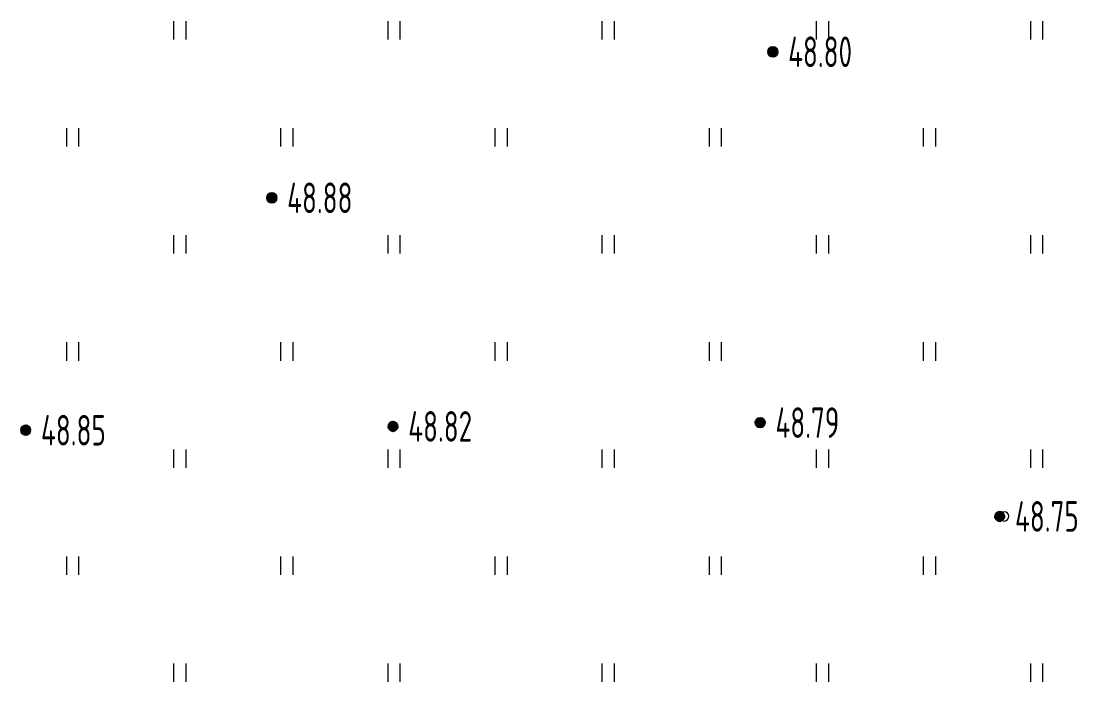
# Model space of a CAD drawing. Extents: x 1098675 to 1099684, y 381052 to 381453.
# Drawn here: x 1099251.81 to 1099286.31, y 381225 to 381246.6 of the extents above; entities that cross this region are included whole.
import ezdxf

# ---------------------------------------------------------------- set-up
doc = ezdxf.new("R2010")
doc.units = 0
doc.header["$MEASUREMENT"] = 0
doc.layers.add('Съемка', color=253, linetype='CONTINUOUS', lineweight=20)
doc.styles.add('ГОСТ', font='GOST2304A.ttf', dxfattribs={"height": 2.5})

# ---------------------------------------------------------------- blocks, each defined once
blk = doc.blocks.new('Съемка')
at = {"layer": 'Съемка', "linetype": 'Continuous', "lineweight": -2}
h = blk.add_hatch(color=8, dxfattribs=at)
h.dxf.hatch_style = 1
edge = h.paths.add_edge_path()
edge.add_arc((1099276.373, 381245.596), 0.15, 0, 360)
h = blk.add_hatch(color=8, dxfattribs=at)
h.dxf.hatch_style = 1
edge = h.paths.add_edge_path()
edge.add_arc((1099260.004, 381240.823), 0.15, 0, 360)
h = blk.add_hatch(color=8, dxfattribs=at)
h.dxf.hatch_style = 1
edge = h.paths.add_edge_path()
edge.add_arc((1099251.96, 381233.227), 0.15, 0, 360)
h = blk.add_hatch(color=8, dxfattribs=at)
h.dxf.hatch_style = 1
edge = h.paths.add_edge_path()
edge.add_arc((1099263.96, 381233.351), 0.15, 0, 360)
h = blk.add_hatch(color=8, dxfattribs=at)
h.dxf.hatch_style = 1
edge = h.paths.add_edge_path()
edge.add_arc((1099275.96, 381233.474), 0.15, 0, 360)
h = blk.add_hatch(color=8, dxfattribs=at)
h.dxf.hatch_style = 1
edge = h.paths.add_edge_path()
edge.add_arc((1099283.787, 381230.409), 0.15, 0, 360)
at = {"layer": 'Съемка', "color": 8, "linetype": 'Continuous', "lineweight": 20}
for p, q in [((1099256.8, 381246), (1099256.8, 381246.6)), ((1099256.8, 381246), (1099256.8, 381246.6)), ((1099257.2, 381246), (1099257.2, 381246.6)), ((1099257.2, 381246), (1099257.2, 381246.6)), ((1099263.8, 381246), (1099263.8, 381246.6)), ((1099263.8, 381246), (1099263.8, 381246.6)), ((1099264.2, 381246), (1099264.2, 381246.6)), ((1099264.2, 381246), (1099264.2, 381246.6)), ((1099270.8, 381246), (1099270.8, 381246.6)), ((1099270.8, 381246), (1099270.8, 381246.6)), ((1099271.2, 381246), (1099271.2, 381246.6)), ((1099271.2, 381246), (1099271.2, 381246.6)), ((1099277.8, 381246), (1099277.8, 381246.6)), ((1099277.8, 381246), (1099277.8, 381246.6)), ((1099278.2, 381246), (1099278.2, 381246.6)), ((1099278.2, 381246), (1099278.2, 381246.6)), ((1099284.8, 381246), (1099284.8, 381246.6)), ((1099284.8, 381246), (1099284.8, 381246.6)), ((1099285.2, 381246), (1099285.2, 381246.6)), ((1099285.2, 381246), (1099285.2, 381246.6)), ((1099253.3, 381242.5), (1099253.3, 381243.1)), ((1099253.3, 381242.5), (1099253.3, 381243.1)), ((1099253.7, 381242.5), (1099253.7, 381243.1)), ((1099253.7, 381242.5), (1099253.7, 381243.1)), ((1099260.3, 381242.5), (1099260.3, 381243.1)), ((1099260.3, 381242.5), (1099260.3, 381243.1)), ((1099260.7, 381242.5), (1099260.7, 381243.1)), ((1099260.7, 381242.5), (1099260.7, 381243.1)), ((1099267.3, 381242.5), (1099267.3, 381243.1)), ((1099267.3, 381242.5), (1099267.3, 381243.1)), ((1099267.7, 381242.5), (1099267.7, 381243.1)), ((1099267.7, 381242.5), (1099267.7, 381243.1)), ((1099274.3, 381242.5), (1099274.3, 381243.1)), ((1099274.3, 381242.5), (1099274.3, 381243.1)), ((1099274.7, 381242.5), (1099274.7, 381243.1)), ((1099274.7, 381242.5), (1099274.7, 381243.1)), ((1099281.3, 381242.5), (1099281.3, 381243.1)), ((1099281.3, 381242.5), (1099281.3, 381243.1)), ((1099281.7, 381242.5), (1099281.7, 381243.1)), ((1099281.7, 381242.5), (1099281.7, 381243.1)), ((1099256.8, 381239), (1099256.8, 381239.6)), ((1099256.8, 381239), (1099256.8, 381239.6)), ((1099257.2, 381239), (1099257.2, 381239.6)), ((1099257.2, 381239), (1099257.2, 381239.6)), ((1099263.8, 381239), (1099263.8, 381239.6)), ((1099263.8, 381239), (1099263.8, 381239.6)), ((1099264.2, 381239), (1099264.2, 381239.6)), ((1099264.2, 381239), (1099264.2, 381239.6)), ((1099270.8, 381239), (1099270.8, 381239.6)), ((1099270.8, 381239), (1099270.8, 381239.6)), ((1099271.2, 381239), (1099271.2, 381239.6)), ((1099271.2, 381239), (1099271.2, 381239.6)), ((1099277.8, 381239), (1099277.8, 381239.6)), ((1099277.8, 381239), (1099277.8, 381239.6)), ((1099278.2, 381239), (1099278.2, 381239.6)), ((1099278.2, 381239), (1099278.2, 381239.6)), ((1099284.8, 381239), (1099284.8, 381239.6)), ((1099284.8, 381239), (1099284.8, 381239.6)), ((1099285.2, 381239), (1099285.2, 381239.6)), ((1099285.2, 381239), (1099285.2, 381239.6)), ((1099253.3, 381235.5), (1099253.3, 381236.1)), ((1099253.3, 381235.5), (1099253.3, 381236.1)), ((1099253.7, 381235.5), (1099253.7, 381236.1)), ((1099253.7, 381235.5), (1099253.7, 381236.1)), ((1099260.3, 381235.5), (1099260.3, 381236.1)), ((1099260.3, 381235.5), (1099260.3, 381236.1)), ((1099260.7, 381235.5), (1099260.7, 381236.1)), ((1099260.7, 381235.5), (1099260.7, 381236.1)), ((1099267.3, 381235.5), (1099267.3, 381236.1)), ((1099267.3, 381235.5), (1099267.3, 381236.1)), ((1099267.7, 381235.5), (1099267.7, 381236.1)), ((1099267.7, 381235.5), (1099267.7, 381236.1)), ((1099274.3, 381235.5), (1099274.3, 381236.1)), ((1099274.3, 381235.5), (1099274.3, 381236.1)), ((1099274.7, 381235.5), (1099274.7, 381236.1)), ((1099274.7, 381235.5), (1099274.7, 381236.1)), ((1099281.3, 381235.5), (1099281.3, 381236.1)), ((1099281.3, 381235.5), (1099281.3, 381236.1)), ((1099281.7, 381235.5), (1099281.7, 381236.1)), ((1099281.7, 381235.5), (1099281.7, 381236.1)), ((1099256.8, 381232), (1099256.8, 381232.6)), ((1099256.8, 381232), (1099256.8, 381232.6)), ((1099257.2, 381232), (1099257.2, 381232.6)), ((1099257.2, 381232), (1099257.2, 381232.6)), ((1099263.8, 381232), (1099263.8, 381232.6)), ((1099263.8, 381232), (1099263.8, 381232.6)), ((1099264.2, 381232), (1099264.2, 381232.6)), ((1099264.2, 381232), (1099264.2, 381232.6)), ((1099270.8, 381232), (1099270.8, 381232.6)), ((1099270.8, 381232), (1099270.8, 381232.6)), ((1099271.2, 381232), (1099271.2, 381232.6)), ((1099271.2, 381232), (1099271.2, 381232.6)), ((1099277.8, 381232), (1099277.8, 381232.6)), ((1099277.8, 381232), (1099277.8, 381232.6)), ((1099278.2, 381232), (1099278.2, 381232.6)), ((1099278.2, 381232), (1099278.2, 381232.6)), ((1099284.8, 381232), (1099284.8, 381232.6)), ((1099284.8, 381232), (1099284.8, 381232.6)), ((1099285.2, 381232), (1099285.2, 381232.6)), ((1099285.2, 381232), (1099285.2, 381232.6)), ((1099253.3, 381228.5), (1099253.3, 381229.1)), ((1099253.3, 381228.5), (1099253.3, 381229.1)), ((1099253.7, 381228.5), (1099253.7, 381229.1)), ((1099253.7, 381228.5), (1099253.7, 381229.1)), ((1099260.3, 381228.5), (1099260.3, 381229.1)), ((1099260.3, 381228.5), (1099260.3, 381229.1)), ((1099260.7, 381228.5), (1099260.7, 381229.1)), ((1099260.7, 381228.5), (1099260.7, 381229.1)), ((1099267.3, 381228.5), (1099267.3, 381229.1)), ((1099267.3, 381228.5), (1099267.3, 381229.1)), ((1099267.7, 381228.5), (1099267.7, 381229.1)), ((1099267.7, 381228.5), (1099267.7, 381229.1)), ((1099274.3, 381228.5), (1099274.3, 381229.1)), ((1099274.3, 381228.5), (1099274.3, 381229.1)), ((1099274.7, 381228.5), (1099274.7, 381229.1)), ((1099274.7, 381228.5), (1099274.7, 381229.1)), ((1099281.3, 381228.5), (1099281.3, 381229.1)), ((1099281.3, 381228.5), (1099281.3, 381229.1)), ((1099281.7, 381228.5), (1099281.7, 381229.1)), ((1099281.7, 381228.5), (1099281.7, 381229.1)), ((1099256.8, 381225), (1099256.8, 381225.6)), ((1099256.8, 381225), (1099256.8, 381225.6)), ((1099257.2, 381225), (1099257.2, 381225.6)), ((1099257.2, 381225), (1099257.2, 381225.6)), ((1099263.8, 381225), (1099263.8, 381225.6)), ((1099263.8, 381225), (1099263.8, 381225.6)), ((1099264.2, 381225), (1099264.2, 381225.6)), ((1099264.2, 381225), (1099264.2, 381225.6)), ((1099270.8, 381225), (1099270.8, 381225.6)), ((1099270.8, 381225), (1099270.8, 381225.6)), ((1099271.2, 381225), (1099271.2, 381225.6)), ((1099271.2, 381225), (1099271.2, 381225.6)), ((1099277.8, 381225), (1099277.8, 381225.6)), ((1099277.8, 381225), (1099277.8, 381225.6)), ((1099278.2, 381225), (1099278.2, 381225.6)), ((1099278.2, 381225), (1099278.2, 381225.6)), ((1099284.8, 381225), (1099284.8, 381225.6)), ((1099284.8, 381225), (1099284.8, 381225.6)), ((1099285.2, 381225), (1099285.2, 381225.6)), ((1099285.2, 381225), (1099285.2, 381225.6))]:
    blk.add_line(p, q, dxfattribs=at)
at = {"layer": 'Съемка', "color": 8, "linetype": 'Continuous', "lineweight": 20, "flags": 128}
for points in [[(1099259.854, 381240.823, 1), (1099260.154, 381240.823, 1)], [(1099283.787, 381230.409, 1), (1099284.087, 381230.409, 1)]]:
    blk.add_lwpolyline(points, format="xyb", close=True, dxfattribs=at)
at = {"layer": 'Съемка', "color": 8, "linetype": 'Continuous', "lineweight": -2}
for centre in [(1099276.373, 381245.596), (1099260.004, 381240.823), (1099251.96, 381233.227), (1099263.96, 381233.351), (1099275.96, 381233.474), (1099283.787, 381230.409)]:
    blk.add_circle(centre, 0.15, dxfattribs=at)
at = {"layer": 'Съемка', "color": 8, "linetype": 'Continuous', "lineweight": 30, "style": 'ГОСТ', "width": 0.8}
for s, p in [('48.80', (1099276.873, 381245.096)), ('48.88', (1099260.504, 381240.323)), ('48.85', (1099252.46, 381232.727)), ('48.82', (1099264.46, 381232.851)), ('48.79', (1099276.46, 381232.974)), ('48.75', (1099284.287, 381229.909))]:
    blk.add_text(s, height=1, dxfattribs=at).set_placement(p)

msp = doc.modelspace()

# ---------------------------------------------------------------- block references
at = {"layer": 'Съемка', "color": 6, "lineweight": 30}
msp.add_blockref('Съемка', (0, 0), dxfattribs=at)

doc.saveas('drawing.dxf')
